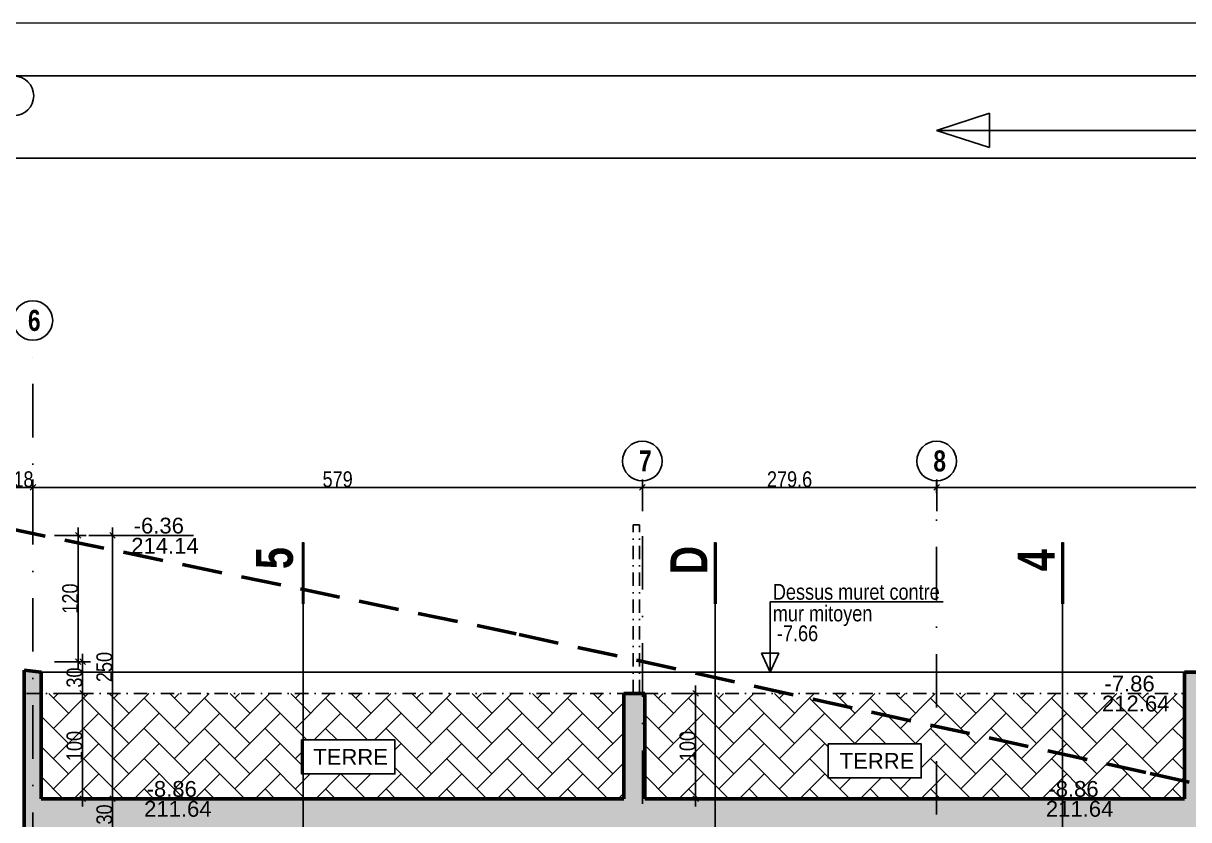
# Model space of a CAD drawing. Header units: millimetres. Extents: x 11663 to 22207, y 4553 to 8762.
# Drawn here: x 15202 to 16309, y 7997 to 8753 of the extents above; entities that cross this region are included whole.
import ezdxf
from ezdxf.enums import TextEntityAlignment as Align

# ---------------------------------------------------------------- set-up
doc = ezdxf.new("R2010")
doc.units = ezdxf.units.MM
doc.linetypes.add('CACHEX2', pattern=[19.05, 12.7, -6.35])
doc.linetypes.add('TIRETPTX2', pattern=[50.8, 25.4, -12.7, 0, -12.7])
for name, color, linetype in [('01_cote_gen', 4, 'Continuous'), ('01_linteaux', 2, 'Continuous'), ('01_poch_BN', 9, 'Continuous'), ('01_poch_murs', 253, 'Continuous'), ('01_texte', 230, 'Continuous'), ('AA_COTES', 2, 'Continuous')]:
    doc.layers.add(name, color=color, linetype=linetype)
doc.layers.add('01_murs_coup', color=5, linetype='Continuous', lineweight=60)
doc.styles.add('ARIAL NA', font='ARIALN.TTF')
doc.styles.add('impact', font='impact.ttf')
doc.styles.add('MATTE_TXT', font='arial.ttf')
doc.styles.add('STYLE2', font='ARIALN.TTF')
doc.dimstyles.new('JB50', dxfattribs={"dimscale": 0.1, "dimtxt": 150, "dimasz": 15, "dimexe": 0.1, "dimexo": 0.1, "dimgap": 0.09, "dimtad": 1, "dimdec": 1, "dimdsep": 46, "dimtxsty": 'STYLE2', "dimblk1": 'BOND_G', "dimblk2": 'BOND_D', "dimsah": 1, "dimcen": 1.5, "dimdle": 0.01, "dimse1": 1, "dimse2": 1, "dimclrd": 4, "dimclre": 2, "dimclrt": 6, "dimazin": 2, "dimtfac": 2.333333, "dimtdec": 1, "dimtix": 1, "dimtmove": 2, "dimatfit": 3, "dimldrblk": 'BOND_G', "dimfxl": 1, "dimtolj": 1, "dimtzin": 0, "dimarcsym": 0})
pattern_1 = [(45, (0, 5785.036), (3e-15, 28.73682), [60.96, -20.32]), (135, (14.368, 5799.404), (3e-15, 28.73682), [60.96, -20.32])]

# ---------------------------------------------------------------- blocks, each defined once
blk = doc.blocks.new('BOND_G')
at = {"layer": 'AA_COTES', "color": 0}
for p, q in [((0, -5), (0, 15)), ((5, 0), (-5, 0)), ((1.77, 1.77), (-1.77, -1.77))]:
    blk.add_line(p, q, dxfattribs=at)
blk = doc.blocks.new('BOND_D')
at = {"layer": 'AA_COTES', "color": 0}
for p, q in [((5, 0), (-5, 0)), ((-1.77, -1.77), (1.77, 1.77)), ((0, 5), (0, -15))]:
    blk.add_line(p, q, dxfattribs=at)
blk = doc.blocks.new('*D8')
at = {"layer": '01_cote_gen', "color": 4, "lineweight": -2, "transparency": 16777216}
blk.add_line((15194.6, 8312.7), (15209.6, 8312.7), dxfattribs=at)
at = {"layer": 'Defpoints', "color": 0, "transparency": 16777216}
for p in [(15193.1, 8312.9), (15211.1, 8312.9), (15211.1, 8312.7)]:
    blk.add_point(p, dxfattribs=at)
at = {"layer": '01_cote_gen', "color": 4, "lineweight": -2, "transparency": 16777216, "xscale": 1.5, "yscale": 1.5, "zscale": 1.5, "rotation": 180}
blk.add_blockref('BOND_G', (15193.1, 8312.7), dxfattribs=at)
at = {"layer": '01_cote_gen', "color": 4, "lineweight": -2, "transparency": 16777216, "xscale": 1.5, "yscale": 1.5, "zscale": 1.5}
blk.add_blockref('BOND_D', (15211.1, 8312.7), dxfattribs=at)
at = {"layer": '01_cote_gen', "color": 6, "transparency": 16777216, "insert": (15202.1, 8320.4), "char_height": 15, "attachment_point": 5, "style": 'STYLE2'}
blk.add_mtext('\\A1;18', dxfattribs=at)
blk = doc.blocks.new('*D9')
at = {"layer": '01_cote_gen', "color": 4, "lineweight": -2, "transparency": 16777216}
blk.add_line((15212.6, 8312.7), (15788.6, 8312.7), dxfattribs=at)
at = {"layer": 'Defpoints', "color": 0, "transparency": 16777216}
for p in [(15211.1, 8312.9), (15790.1, 8312.7), (15790.1, 8291.9)]:
    blk.add_point(p, dxfattribs=at)
at = {"layer": '01_cote_gen', "color": 4, "lineweight": -2, "transparency": 16777216, "xscale": 1.5, "yscale": 1.5, "zscale": 1.5, "rotation": 180}
blk.add_blockref('BOND_G', (15211.1, 8312.7), dxfattribs=at)
at = {"layer": '01_cote_gen', "color": 4, "lineweight": -2, "transparency": 16777216, "xscale": 1.5, "yscale": 1.5, "zscale": 1.5}
blk.add_blockref('BOND_D', (15790.1, 8312.7), dxfattribs=at)
at = {"layer": '01_cote_gen', "color": 6, "transparency": 16777216, "insert": (15500.6, 8320.4), "char_height": 15, "attachment_point": 5, "style": 'STYLE2'}
blk.add_mtext('\\A1;579', dxfattribs=at)
blk = doc.blocks.new('*D10')
at = {"layer": '01_cote_gen', "color": 4, "lineweight": -2, "transparency": 16777216}
blk.add_line((15791.6, 8312.7), (16068.2, 8312.7), dxfattribs=at)
at = {"layer": 'Defpoints', "color": 0, "transparency": 16777216}
for p in [(16069.7, 8312.7), (15790.1, 8289.4), (16069.7, 8282.5)]:
    blk.add_point(p, dxfattribs=at)
at = {"layer": '01_cote_gen', "color": 4, "lineweight": -2, "transparency": 16777216, "xscale": 1.5, "yscale": 1.5, "zscale": 1.5, "rotation": 180}
blk.add_blockref('BOND_G', (15790.1, 8312.7), dxfattribs=at)
at = {"layer": '01_cote_gen', "color": 4, "lineweight": -2, "transparency": 16777216, "xscale": 1.5, "yscale": 1.5, "zscale": 1.5}
blk.add_blockref('BOND_D', (16069.7, 8312.7), dxfattribs=at)
at = {"layer": '01_cote_gen', "color": 6, "transparency": 16777216, "insert": (15929.9, 8320.4), "char_height": 15, "attachment_point": 5, "style": 'STYLE2'}
blk.add_mtext('\\A1;279.6', dxfattribs=at)
blk = doc.blocks.new('*D11')
at = {"layer": '01_cote_gen', "color": 4, "lineweight": -2, "transparency": 16777216}
blk.add_line((16071.2, 8312.7), (16614.2, 8312.7), dxfattribs=at)
at = {"layer": 'Defpoints', "color": 0, "transparency": 16777216}
for p in [(16615.7, 8312.7), (16069.7, 8282.6), (16615.7, 8290.7)]:
    blk.add_point(p, dxfattribs=at)
at = {"layer": '01_cote_gen', "color": 4, "lineweight": -2, "transparency": 16777216, "xscale": 1.5, "yscale": 1.5, "zscale": 1.5, "rotation": 180}
blk.add_blockref('BOND_G', (16069.7, 8312.7), dxfattribs=at)
at = {"layer": '01_cote_gen', "color": 4, "lineweight": -2, "transparency": 16777216, "xscale": 1.5, "yscale": 1.5, "zscale": 1.5}
blk.add_blockref('BOND_D', (16615.7, 8312.7), dxfattribs=at)
at = {"layer": '01_cote_gen', "color": 6, "transparency": 16777216, "insert": (16342.7, 8320.4), "char_height": 15, "attachment_point": 5, "style": 'STYLE2'}
blk.add_mtext('\\A1;546', dxfattribs=at)
blk = doc.blocks.new('*D149')
at = {"layer": '01_cote_gen', "color": 4, "lineweight": -2, "transparency": 16777216}
blk.add_line((15286.7, 8265.7), (15286.7, 8018.7), dxfattribs=at)
at = {"layer": 'Defpoints', "color": 0, "transparency": 16777216}
for p in [(15186.9, 8267.2), (15272.6, 8017.2), (15286.7, 8017.2)]:
    blk.add_point(p, dxfattribs=at)
at = {"layer": '01_cote_gen', "color": 4, "lineweight": -2, "transparency": 16777216, "xscale": 1.5, "yscale": 1.5, "zscale": 1.5}
for name, p, rotation in [('BOND_G', (15286.7, 8267.2), 90), ('BOND_D', (15286.7, 8017.2), 270)]:
    blk.add_blockref(name, p, dxfattribs=dict(at, rotation=rotation))
at = {"layer": '01_cote_gen', "color": 6, "transparency": 16777216, "insert": (15279, 8142.2), "char_height": 15, "attachment_point": 5, "rotation": 90, "style": 'STYLE2'}
blk.add_mtext('\\A1;250', dxfattribs=at)
blk = doc.blocks.new('*D150')
at = {"layer": '01_cote_gen', "color": 4, "lineweight": -2, "transparency": 16777216}
blk.add_line((15254.1, 8265.7), (15254.1, 8148.7), dxfattribs=at)
at = {"layer": 'Defpoints', "color": 0, "transparency": 16777216}
for p in [(15200.9, 8267.2), (15144.8, 8147.2), (15254.1, 8147.2)]:
    blk.add_point(p, dxfattribs=at)
at = {"layer": '01_cote_gen', "color": 4, "lineweight": -2, "transparency": 16777216, "xscale": 1.5, "yscale": 1.5, "zscale": 1.5}
for name, p, rotation in [('BOND_G', (15254.1, 8267.2), 90), ('BOND_D', (15254.1, 8147.2), 270)]:
    blk.add_blockref(name, p, dxfattribs=dict(at, rotation=rotation))
at = {"layer": '01_cote_gen', "color": 6, "transparency": 16777216, "insert": (15246.5, 8207.2), "char_height": 15, "attachment_point": 5, "rotation": 90, "style": 'STYLE2'}
blk.add_mtext('\\A1;120', dxfattribs=at)
blk = doc.blocks.new('*D151')
at = {"layer": '01_cote_gen', "color": 4, "lineweight": -2, "transparency": 16777216}
blk.add_line((15258.3, 8145.7), (15258.3, 8118.7), dxfattribs=at)
at = {"layer": 'Defpoints', "color": 0, "transparency": 16777216}
for p in [(15148.2, 8147.2), (15148.2, 8117.2), (15258.3, 8117.2)]:
    blk.add_point(p, dxfattribs=at)
at = {"layer": '01_cote_gen', "color": 4, "lineweight": -2, "transparency": 16777216, "xscale": 1.5, "yscale": 1.5, "zscale": 1.5}
for name, p, rotation in [('BOND_G', (15258.3, 8147.2), 90), ('BOND_D', (15258.3, 8117.2), 270)]:
    blk.add_blockref(name, p, dxfattribs=dict(at, rotation=rotation))
at = {"layer": '01_cote_gen', "color": 6, "transparency": 16777216, "insert": (15250.6, 8132.2), "char_height": 15, "attachment_point": 5, "rotation": 90, "style": 'STYLE2'}
blk.add_mtext('\\A1;30', dxfattribs=at)
blk = doc.blocks.new('*D152')
at = {"layer": '01_cote_gen', "color": 4, "lineweight": -2, "transparency": 16777216}
blk.add_line((15840.7, 8115.7), (15840.7, 8018.7), dxfattribs=at)
at = {"layer": 'Defpoints', "color": 0, "transparency": 16777216}
for p in [(15792.4, 8117.2), (15801.8, 8017.2), (15840.7, 8017.2)]:
    blk.add_point(p, dxfattribs=at)
at = {"layer": '01_cote_gen', "color": 4, "lineweight": -2, "transparency": 16777216, "xscale": 1.5, "yscale": 1.5, "zscale": 1.5}
for name, p, rotation in [('BOND_G', (15840.7, 8117.2), 90), ('BOND_D', (15840.7, 8017.2), 270)]:
    blk.add_blockref(name, p, dxfattribs=dict(at, rotation=rotation))
at = {"layer": '01_cote_gen', "color": 6, "transparency": 16777216, "insert": (15833, 8067.2), "char_height": 15, "attachment_point": 5, "rotation": 90, "style": 'STYLE2'}
blk.add_mtext('\\A1;100', dxfattribs=at)
blk = doc.blocks.new('*D154')
at = {"layer": '01_cote_gen', "color": 4, "lineweight": -2, "transparency": 16777216}
blk.add_line((16377.3, 8135.7), (16377.3, 8018.7), dxfattribs=at)
at = {"layer": 'Defpoints', "color": 0, "transparency": 16777216}
for p in [(16325.1, 8137.2), (16305.1, 8017.2), (16377.3, 8017.2)]:
    blk.add_point(p, dxfattribs=at)
at = {"layer": '01_cote_gen', "color": 4, "lineweight": -2, "transparency": 16777216, "xscale": 1.5, "yscale": 1.5, "zscale": 1.5}
for name, p, rotation in [('BOND_G', (16377.3, 8137.2), 90), ('BOND_D', (16377.3, 8017.2), 270)]:
    blk.add_blockref(name, p, dxfattribs=dict(at, rotation=rotation))
at = {"layer": '01_cote_gen', "color": 6, "transparency": 16777216, "insert": (16369.6, 8077.2), "char_height": 15, "attachment_point": 5, "rotation": 90, "style": 'STYLE2'}
blk.add_mtext('\\A1;120', dxfattribs=at)
blk = doc.blocks.new('*D155')
at = {"layer": '01_cote_gen', "color": 4, "lineweight": -2, "transparency": 16777216}
blk.add_line((16377.3, 8015.7), (16377.3, 7988.7), dxfattribs=at)
at = {"layer": 'Defpoints', "color": 0, "transparency": 16777216}
for p in [(16354.8, 8017.2), (16305.1, 7987.2), (16377.3, 7987.2)]:
    blk.add_point(p, dxfattribs=at)
at = {"layer": '01_cote_gen', "color": 4, "lineweight": -2, "transparency": 16777216, "xscale": 1.5, "yscale": 1.5, "zscale": 1.5}
for name, p, rotation in [('BOND_G', (16377.3, 8017.2), 90), ('BOND_D', (16377.3, 7987.2), 270)]:
    blk.add_blockref(name, p, dxfattribs=dict(at, rotation=rotation))
at = {"layer": '01_cote_gen', "color": 6, "transparency": 16777216, "insert": (16369.6, 8002.2), "char_height": 15, "attachment_point": 5, "rotation": 90, "style": 'STYLE2'}
blk.add_mtext('\\A1;30', dxfattribs=at)
blk = doc.blocks.new('*D101')
at = {"layer": '01_cote_gen', "color": 4, "lineweight": -2, "transparency": 16777216}
blk.add_line((15286.7, 8015.7), (15286.7, 7988.7), dxfattribs=at)
at = {"layer": 'Defpoints', "color": 0, "transparency": 16777216}
for p in [(15306.8, 8017.2), (15286.7, 7987.2), (15331.5, 7987.2)]:
    blk.add_point(p, dxfattribs=at)
at = {"layer": '01_cote_gen', "color": 4, "lineweight": -2, "transparency": 16777216, "xscale": 1.5, "yscale": 1.5, "zscale": 1.5}
for name, p, rotation in [('BOND_G', (15286.7, 8017.2), 90), ('BOND_D', (15286.7, 7987.2), 270)]:
    blk.add_blockref(name, p, dxfattribs=dict(at, rotation=rotation))
at = {"layer": '01_cote_gen', "color": 6, "transparency": 16777216, "insert": (15279, 8002.2), "char_height": 15, "attachment_point": 5, "rotation": 90, "style": 'STYLE2'}
blk.add_mtext('\\A1;30', dxfattribs=at)
blk = doc.blocks.new('*D185')
at = {"layer": '01_cote_gen', "color": 4, "lineweight": -2, "transparency": 16777216}
blk.add_line((15258.3, 8115.7), (15258.3, 8018.7), dxfattribs=at)
at = {"layer": 'Defpoints', "color": 0, "transparency": 16777216}
for p in [(15209.8, 8117.2), (15205.1, 8017.2), (15258.3, 8017.2)]:
    blk.add_point(p, dxfattribs=at)
at = {"layer": '01_cote_gen', "color": 4, "lineweight": -2, "transparency": 16777216, "xscale": 1.5, "yscale": 1.5, "zscale": 1.5}
for name, p, rotation in [('BOND_G', (15258.3, 8117.2), 90), ('BOND_D', (15258.3, 8017.2), 270)]:
    blk.add_blockref(name, p, dxfattribs=dict(at, rotation=rotation))
at = {"layer": '01_cote_gen', "color": 6, "transparency": 16777216, "insert": (15250.6, 8067.2), "char_height": 15, "attachment_point": 5, "rotation": 90, "style": 'STYLE2'}
blk.add_mtext('\\A1;100', dxfattribs=at)

msp = doc.modelspace()

# ---------------------------------------------------------------- hatches: boundary and pattern name
at = {"layer": '01_poch_BN'}
h = msp.add_hatch(color=256, dxfattribs=at)
h.dxf.hatch_style = 1
h.paths.add_polyline_path([(16325.09, 8029.56), (16305.09, 8033.98), (16305.09, 8017.2), (15792.37, 8017.2), (15792.37, 8117.2), (15772.37, 8117.2), (15772.37, 8017.2), (15218.94, 8017.2), (15218.94, 8132.2), (15218.94, 8137.2), (15202.98, 8139.2), (15202.94, 8134.2), (15202.94, 7987.2), (16305.09, 7987.2), (16305.09, 7859.2), (16603.65, 7859.2), (16603.65, 7721.2), (17236.18, 7721.2), (17236.18, 7607.2), (18502.22, 7607.2), (18328.49, 7632.2), (17439.65, 7632.2), (17439.65, 7697.2), (17419.65, 7697.2), (17419.65, 7632.2), (17256.18, 7632.2), (17256.18, 7830.2), (17236.18, 7830.2), (17236.18, 7746.2), (16623.65, 7746.2), (16623.65, 7964.2), (16603.65, 7964.2), (16603.65, 7884.2), (16325.09, 7884.2)])
h.paths.add_polyline_path([(16325.09, 8137.2), (16305.09, 8137.2), (16305.09, 8033.98), (16325.09, 8029.56)], flags=17)
h.paths.add_polyline_path([(18803.65, 7697.2), (18787.65, 7697.2), (18787.65, 7632.2), (18328.49, 7632.2), (18502.22, 7607.2), (18787.65, 7607.2), (18787.65, 7566.13), (18803.65, 7563.83)])
h.paths.add_polyline_path([(18803.65, 7563.83), (18787.65, 7566.13), (18787.65, 7459.24), (18803.65, 7459.24)])
h.paths.add_polyline_path([(18046.95, 7357.2), (17425.99, 7357.2), (15719.99, 7664.2), (15202.94, 7664.2), (15202.94, 7644.2), (15718.21, 7644.2), (17424.21, 7337.2), (18045.16, 7337.2), (18803.65, 7200.68), (18803.65, 7221)])
at = {"layer": '01_poch_murs'}
h = msp.add_hatch(dxfattribs=at)
h.set_pattern_fill('AR-HBONE', color=256, scale=0.2)
h.set_pattern_definition(pattern_1)
h.paths.add_polyline_path([(15772.37, 8117.2), (15218.94, 8117.2), (15218.94, 8017.2), (15772.37, 8017.2)])
h.paths.add_polyline_path([(15554.95, 8040.68), (15466.36, 8040.68), (15466.36, 8072.98), (15554.95, 8072.98)], flags=16)
h.paths.add_polyline_path([(15266.12, 8048.62), (15266.12, 8084.79), (15234.89, 8084.79), (15234.89, 8048.62)], flags=24)
h.paths.add_polyline_path([(15473.66, 8045.63), (15552.18, 8045.63), (15552.18, 8068.13), (15473.66, 8068.13)], flags=8)
h.paths.add_polyline_path([(15315.22, 8014.89), (15370.64, 8014.89), (15370.64, 8037.87), (15315.22, 8037.87)], flags=9)
h = msp.add_hatch(dxfattribs=at)
h.set_pattern_fill('AR-HBONE', color=256, scale=0.2)
h.set_pattern_definition(pattern_1)
h.paths.add_polyline_path([(16069.65, 8085.85), (15927.29, 8117.2), (15792.37, 8117.2), (15792.37, 8017.2), (16069.65, 8017.2)])
h.paths.add_polyline_path([(15966.46, 8069.21), (16055.05, 8069.21), (16055.05, 8036.92), (15966.46, 8036.92)], flags=16)
h.paths.add_polyline_path([(16305.09, 8117.2), (16069.65, 8117.2), (16069.65, 8085.85), (16272.36, 8041.2), (16305.09, 8033.98)])
h.paths.add_polyline_path([(16069.65, 8117.2), (15927.29, 8117.2), (16069.65, 8085.85)], flags=17)
h.paths.add_polyline_path([(16069.65, 8085.85), (16069.65, 8017.2), (16305.09, 8017.2), (16305.09, 8033.98), (16272.36, 8041.2)])
h.paths.add_polyline_path([(15973.75, 8041.86), (16052.27, 8041.86), (16052.27, 8064.36), (15973.75, 8064.36)], flags=8)
h.paths.add_polyline_path([(16171.91, 8014.89), (16227.33, 8014.89), (16227.33, 8037.87), (16171.91, 8037.87)], flags=9)

# ---------------------------------------------------------------- linework, layer by layer
at = {"layer": '01_linteaux', "linetype": 'TIRETPTX2', "ltscale": 2}
for p, q in [((15211.05, 7241.55), (15211.05, 8452.41)), ((15790.05, 7198.69), (15790.05, 8318.95)), ((16069.65, 6883.37), (16069.65, 8318.95))]:
    msp.add_line(p, q, dxfattribs=at)
at = {"layer": '01_linteaux', "linetype": 'TIRETPTX2', "ltscale": 0.5}
for p, q in [((15787.37, 8277.2), (15781.37, 8277.2)), ((15781.37, 8117.2), (15781.37, 8277.2)), ((15787.37, 8117.2), (15787.37, 8277.2)), ((15205.05, 8117.2), (15772.37, 8117.2)), ((15792.37, 8117.2), (16305.09, 8117.2))]:
    msp.add_line(p, q, dxfattribs=at)
at = {"layer": '01_linteaux'}
msp.add_line((16305.09, 8137.2), (15218.98, 8137.2), dxfattribs=at)
at = {"layer": '01_murs_coup', "linetype": 'Continuous', "lineweight": 5}
msp.add_line((22206.96, 8753.36), (11662.74, 8753.36), dxfattribs=at)
at = {"layer": '01_murs_coup'}
for p, q in [((15202.94, 8139.2), (15218.94, 8137.2)), ((15202.94, 7987.2), (15202.94, 8139.2)), ((15218.94, 8017.2), (15218.94, 8137.2)), ((16305.09, 8137.2), (16305.09, 8017.2)), ((16325.09, 8137.2), (16305.09, 8137.2)), ((15772.37, 8117.2), (15772.37, 8017.2)), ((15772.37, 8117.2), (15772.37, 8017.2)), ((15792.37, 8117.2), (15772.37, 8117.2)), ((15792.37, 8117.2), (15792.37, 8017.2)), ((15792.37, 8117.2), (15792.37, 8017.2)), ((15772.37, 8017.2), (15218.94, 8017.2)), ((16305.09, 8017.2), (15792.37, 8017.2))]:
    msp.add_line(p, q, dxfattribs=at)
at = {"layer": '01_murs_coup', "linetype": 'CACHEX2', "ltscale": 3}
msp.add_lwpolyline([(13488.03, 8634.48), (13898.28, 8541.2), (15673.02, 8173.2), (16272.36, 8041.2), (17563.17, 7756.2), (17904.59, 7693.2), (19739.17, 7429.2), (20425.52, 7322.2), (21080.46, 7223.33)], dxfattribs=at)
at = {"layer": '01_poch_BN'}
msp.add_line((16189.36, 8260.69), (16189.36, 6937.68), dxfattribs=at)
at = {"layer": '01_poch_murs'}
for p, q in [((15467.79, 8260.69), (15467.79, 7257.56)), ((15859.36, 8260.69), (15859.36, 7257.56))]:
    msp.add_line(p, q, dxfattribs=at)
at = {"layer": '01_texte'}
for p, q in [((22156.96, 8703.36), (11712.74, 8703.36)), ((16069.65, 8651.73), (16119.96, 8667.97)), ((16119.96, 8667.97), (16119.96, 8635.49)), ((16069.65, 8651.73), (20943.61, 8651.73)), ((16069.65, 8651.73), (16119.96, 8635.49)), ((13098.21, 8625.32), (16615.65, 8625.32)), ((15294.2, 8267.2), (15363.78, 8267.2)), ((15911.49, 8137.2), (15911.49, 8204.25)), ((15911.49, 8204.25), (16075.97, 8204.25)), ((15911.49, 8137.2), (15903.29, 8155.22)), ((15919.68, 8155.22), (15903.29, 8155.22)), ((15911.49, 8137.2), (15919.68, 8155.22))]:
    msp.add_line(p, q, dxfattribs=at)
at = {"layer": '01_texte', "const_width": 3}
for points in [[(15467.79, 8260.69), (15467.79, 8202.19)], [(15859.36, 8260.69), (15859.36, 8202.19)], [(16189.36, 8260.69), (16189.36, 8202.19)]]:
    msp.add_lwpolyline(points, dxfattribs=at)
at = {"layer": '01_texte'}
for points in [[(15466.36, 8072.98), (15554.95, 8072.98), (15554.95, 8040.68), (15466.36, 8040.68)], [(15966.46, 8069.21), (16055.05, 8069.21), (16055.05, 8036.92), (15966.46, 8036.92)]]:
    msp.add_lwpolyline(points, close=True, dxfattribs=at)
for centre in [(15193.06, 8684.55), (15211.05, 8471.21), (15790.05, 8337.75), (16069.65, 8337.75)]:
    msp.add_circle(centre, 18.81, dxfattribs=at)

# ---------------------------------------------------------------- texts
for s, style, p in [('-6.36', 'MATTE_TXT', (15306.82, 8268.98)), ('214.14', 'MATTE_TXT', (15304.51, 8249.86)), ('Dessus muret contre', 'ARIAL NA', (15914.05, 8206.14)), ('mur mitoyen', 'ARIAL NA', (15914.05, 8185.58)), ('-7.66', 'ARIAL NA', (15917.9, 8166.7)), ('-7.86', 'MATTE_TXT', (16229.03, 8118.98)), ('212.64', 'MATTE_TXT', (16226.72, 8100.07)), ('TERRE', 'MATTE_TXT', (15477.41, 8049.38)), ('TERRE', 'MATTE_TXT', (15977.5, 8045.61)), ('-8.86', 'MATTE_TXT', (15319.05, 8018.98)), ('-8.86', 'MATTE_TXT', (16175.73, 8018.98)), ('211.64', 'MATTE_TXT', (15316.74, 8000.07)), ('211.64', 'MATTE_TXT', (16173.42, 8000.07))]:
    msp.add_text(s, height=15, dxfattribs=dict(at, style=style)).set_placement(p)
at = {"layer": '01_texte', "style": 'impact'}
for s, p in [('5', (15468.54, 8245.61)), ('D', (15862.21, 8243.66)), ('4', (16192.22, 8243.66))]:
    msp.add_text(s, height=35, rotation=90, dxfattribs=at).set_placement(p, align=Align.BOTTOM_CENTER)
at = {"layer": '01_texte', "char_height": 20, "attachment_point": 1, "line_spacing_factor": 0.895453, "style": 'impact'}
for s, insert in [('6', (15206.4, 8481.32)), ('7', (15786.95, 8347.86)), ('8', (16066.55, 8347.86))]:
    msp.add_mtext(s, dxfattribs=dict(at, insert=insert))

# ---------------------------------------------------------------- dimensions: what is measured, and where the dimension line sits
at = {"layer": '01_cote_gen'}
for base, p1, p2, picture, middle in [((15211.05, 8312.71), (15193.05, 8312.94), (15211.05, 8312.94), '*D8', (15202.05, 8320.38)), ((15790.05, 8312.71), (15211.05, 8312.94), (15790.05, 8291.91), '*D9', (15500.55, 8320.38)), ((16069.65, 8312.71), (15790.05, 8289.42), (16069.65, 8282.47), '*D10', (15929.85, 8320.38)), ((16615.65, 8312.71), (16069.65, 8282.61), (16615.65, 8290.71), '*D11', (16342.65, 8320.38))]:
    dim = msp.add_linear_dim(base=base, p1=p1, p2=p2, dimstyle='JB50', dxfattribs=at)
    dim.commit()
    dim.dimension.update_dxf_attribs({"geometry": picture, "text_midpoint": middle})
for base, p1, p2, picture, middle in [((15254.14, 8147.2), (15200.94, 8267.2), (15144.81, 8147.2), '*D150', (15246.47, 8207.2)), ((15286.7, 8017.2), (15186.9, 8267.2), (15272.56, 8017.2), '*D149', (15279.03, 8142.2)), ((15258.25, 8117.2), (15148.17, 8147.2), (15148.17, 8117.2), '*D151', (15250.59, 8132.2)), ((16377.29, 8017.2), (16325.09, 8137.2), (16305.09, 8017.2), '*D154', (16369.62, 8077.2)), ((15258.25, 8017.2), (15209.81, 8117.2), (15205.05, 8017.2), '*D185', (15250.59, 8067.2)), ((15840.68, 8017.2), (15792.37, 8117.2), (15801.78, 8017.2), '*D152', (15833.01, 8067.2)), ((15286.7, 7987.2), (15306.85, 8017.2), (15331.46, 7987.2), '*D101', (15279.03, 8002.2)), ((16377.29, 7987.2), (16354.79, 8017.2), (16305.09, 7987.2), '*D155', (16369.62, 8002.2))]:
    dim = msp.add_linear_dim(base=base, p1=p1, p2=p2, angle=90, dimstyle='JB50', dxfattribs=at)
    dim.commit()
    dim.dimension.update_dxf_attribs({"geometry": picture, "text_midpoint": middle})

doc.saveas('drawing.dxf')
